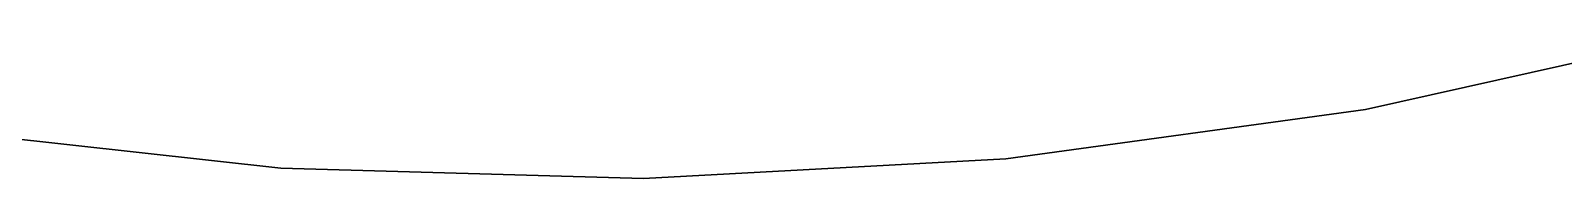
# Model space of a CAD drawing. Header units: millimetres. Extents: x -658 to 1307, y -81 to 472.
# Drawn here: x 1120.067 to 1122.16, y 37.388 to 37.59 of the extents above; entities that cross this region are included whole.
import ezdxf

# ---------------------------------------------------------------- set-up
doc = ezdxf.new("R2010")
doc.units = ezdxf.units.MM
doc.layers.get('0').update_dxf_attribs({"true_color": 0xffffff})

# ---------------------------------------------------------------- blocks, each defined once
blk = doc.blocks.new('Group67_1')
for p, q in [((1121.8899, 37.4823, 0.0004), (1122.3736, 37.5899, 0.0004)), ((1122.3736, 37.5899, 3), (1121.8899, 37.4823, 3)), ((1121.8899, 37.4823, 7.6996), (1122.3736, 37.5899, 7.6996)), ((1122.3736, 37.5899, 4.7), (1121.8899, 37.4823, 4.7)), ((1121.8899, 37.4823, 9.3996), (1122.3736, 37.5899, 9.3996)), ((1122.3736, 37.5899, 12.3992), (1121.8899, 37.4823, 12.3992)), ((1121.8899, 37.4823, 14.0992), (1122.3736, 37.5899, 14.0992)), ((1122.3736, 37.5899, 17.0988), (1121.8899, 37.4823, 17.0988)), ((1121.8899, 37.4823, 18.7988), (1122.3736, 37.5899, 18.7988)), ((1122.3736, 37.5899, 21.7984), (1121.8899, 37.4823, 21.7984)), ((1122.3736, 37.5899, 23.4984), (1121.8899, 37.4823, 23.4984)), ((1121.8899, 37.4823, 26.498), (1122.3736, 37.5899, 26.498)), ((1121.8899, 37.4823, 31.1975), (1122.3736, 37.5899, 31.1975)), ((1122.3736, 37.5899, 28.198), (1121.8899, 37.4823, 28.198)), ((1121.8899, 37.4823, 32.8975), (1122.3736, 37.5899, 32.8975)), ((1122.3736, 37.5899, 35.8971), (1121.8899, 37.4823, 35.8971)), ((1121.8899, 37.4823, 37.5971), (1122.3736, 37.5899, 37.5971)), ((1122.3736, 37.5899, 40.5967), (1121.8899, 37.4823, 40.5967)), ((1122.3736, 37.5899, 42.2967), (1121.8899, 37.4823, 42.2967)), ((1122.3736, 37.5899, 45.2963), (1121.8899, 37.4823, 45.2963)), ((1121.399, 37.4148, 0.0004), (1121.8899, 37.4823, 0.0004)), ((1121.8899, 37.4823, 3), (1121.399, 37.4148, 3)), ((1121.399, 37.4148, 7.6996), (1121.8899, 37.4823, 7.6996)), ((1121.8899, 37.4823, 4.7), (1121.399, 37.4148, 4.7)), ((1121.399, 37.4148, 9.3996), (1121.8899, 37.4823, 9.3996)), ((1121.8899, 37.4823, 12.3992), (1121.399, 37.4148, 12.3992)), ((1121.399, 37.4148, 14.0992), (1121.8899, 37.4823, 14.0992)), ((1121.8899, 37.4823, 17.0988), (1121.399, 37.4148, 17.0988)), ((1121.399, 37.4148, 18.7988), (1121.8899, 37.4823, 18.7988)), ((1121.8899, 37.4823, 21.7984), (1121.399, 37.4148, 21.7984)), ((1121.8899, 37.4823, 23.4984), (1121.399, 37.4148, 23.4984)), ((1121.399, 37.4148, 26.498), (1121.8899, 37.4823, 26.498)), ((1121.399, 37.4148, 31.1975), (1121.8899, 37.4823, 31.1975)), ((1121.8899, 37.4823, 28.198), (1121.399, 37.4148, 28.198)), ((1121.399, 37.4148, 32.8975), (1121.8899, 37.4823, 32.8975)), ((1121.8899, 37.4823, 35.8971), (1121.399, 37.4148, 35.8971)), ((1121.399, 37.4148, 37.5971), (1121.8899, 37.4823, 37.5971)), ((1121.8899, 37.4823, 40.5967), (1121.399, 37.4148, 40.5967)), ((1121.8899, 37.4823, 42.2967), (1121.399, 37.4148, 42.2967)), ((1121.8899, 37.4823, 45.2963), (1121.399, 37.4148, 45.2963)), ((1121.8899, 37.4823, 3), (1121.8899, 37.4823, 0.0004)), ((1121.8899, 37.4823, 7.6996), (1121.8899, 37.4823, 4.7)), ((1121.8899, 37.4823, 9.3996), (1121.8899, 37.4823, 12.3992)), ((1121.8899, 37.4823, 17.0988), (1121.8899, 37.4823, 14.0992)), ((1121.8899, 37.4823, 18.7988), (1121.8899, 37.4823, 21.7984)), ((1121.8899, 37.4823, 26.498), (1121.8899, 37.4823, 23.4984)), ((1121.8899, 37.4823, 31.1975), (1121.8899, 37.4823, 28.198)), ((1121.8899, 37.4823, 32.8975), (1121.8899, 37.4823, 35.8971)), ((1121.8899, 37.4823, 40.5967), (1121.8899, 37.4823, 37.5971)), ((1121.8899, 37.4823, 45.2963), (1121.8899, 37.4823, 42.2967)), ((1119.9164, 37.4565, 0.0004), (1120.4089, 37.4019, 0.0004)), ((1120.4089, 37.4019, 3), (1119.9164, 37.4565, 3)), ((1119.9164, 37.4565, 7.6996), (1120.4089, 37.4019, 7.6996)), ((1120.4089, 37.4019, 4.7), (1119.9164, 37.4565, 4.7)), ((1119.9164, 37.4565, 9.3996), (1120.4089, 37.4019, 9.3996)), ((1120.4089, 37.4019, 12.3992), (1119.9164, 37.4565, 12.3992)), ((1119.9164, 37.4565, 14.0992), (1120.4089, 37.4019, 14.0992)), ((1120.4089, 37.4019, 17.0988), (1119.9164, 37.4565, 17.0988)), ((1119.9164, 37.4565, 18.7988), (1120.4089, 37.4019, 18.7988)), ((1120.4089, 37.4019, 21.7984), (1119.9164, 37.4565, 21.7984)), ((1120.4089, 37.4019, 23.4984), (1119.9164, 37.4565, 23.4984)), ((1119.9164, 37.4565, 26.498), (1120.4089, 37.4019, 26.498)), ((1119.9164, 37.4565, 31.1975), (1120.4089, 37.4019, 31.1975)), ((1120.4089, 37.4019, 28.198), (1119.9164, 37.4565, 28.198)), ((1119.9164, 37.4565, 32.8975), (1120.4089, 37.4019, 32.8975)), ((1120.4089, 37.4019, 35.8971), (1119.9164, 37.4565, 35.8971)), ((1119.9164, 37.4565, 37.5971), (1120.4089, 37.4019, 37.5971)), ((1120.4089, 37.4019, 40.5967), (1119.9164, 37.4565, 40.5967)), ((1120.4089, 37.4019, 42.2967), (1119.9164, 37.4565, 42.2967)), ((1120.4089, 37.4019, 45.2963), (1119.9164, 37.4565, 45.2963)), ((1120.9042, 37.3879, 0.0004), (1121.399, 37.4148, 0.0004)), ((1121.399, 37.4148, 3), (1120.9042, 37.3879, 3)), ((1120.9042, 37.3879, 7.6996), (1121.399, 37.4148, 7.6996)), ((1121.399, 37.4148, 4.7), (1120.9042, 37.3879, 4.7)), ((1120.9042, 37.3879, 9.3996), (1121.399, 37.4148, 9.3996)), ((1121.399, 37.4148, 12.3992), (1120.9042, 37.3879, 12.3992)), ((1120.9042, 37.3879, 14.0992), (1121.399, 37.4148, 14.0992)), ((1121.399, 37.4148, 17.0988), (1120.9042, 37.3879, 17.0988)), ((1120.9042, 37.3879, 18.7988), (1121.399, 37.4148, 18.7988)), ((1121.399, 37.4148, 21.7984), (1120.9042, 37.3879, 21.7984)), ((1121.399, 37.4148, 23.4984), (1120.9042, 37.3879, 23.4984)), ((1120.9042, 37.3879, 26.498), (1121.399, 37.4148, 26.498)), ((1120.9042, 37.3879, 31.1975), (1121.399, 37.4148, 31.1975)), ((1121.399, 37.4148, 28.198), (1120.9042, 37.3879, 28.198)), ((1120.9042, 37.3879, 32.8975), (1121.399, 37.4148, 32.8975)), ((1121.399, 37.4148, 35.8971), (1120.9042, 37.3879, 35.8971)), ((1120.9042, 37.3879, 37.5971), (1121.399, 37.4148, 37.5971)), ((1121.399, 37.4148, 40.5967), (1120.9042, 37.3879, 40.5967)), ((1121.399, 37.4148, 42.2967), (1120.9042, 37.3879, 42.2967)), ((1121.399, 37.4148, 45.2963), (1120.9042, 37.3879, 45.2963)), ((1121.399, 37.4148, 3), (1121.399, 37.4148, 0.0004)), ((1121.399, 37.4148, 7.6996), (1121.399, 37.4148, 4.7)), ((1121.399, 37.4148, 12.3992), (1121.399, 37.4148, 9.3996)), ((1121.399, 37.4148, 14.0992), (1121.399, 37.4148, 17.0988)), ((1121.399, 37.4148, 21.7984), (1121.399, 37.4148, 18.7988)), ((1121.399, 37.4148, 26.498), (1121.399, 37.4148, 23.4984)), ((1121.399, 37.4148, 28.198), (1121.399, 37.4148, 31.1975)), ((1121.399, 37.4148, 35.8971), (1121.399, 37.4148, 32.8975)), ((1121.399, 37.4148, 37.5971), (1121.399, 37.4148, 40.5967)), ((1121.399, 37.4148, 42.2967), (1121.399, 37.4148, 45.2963)), ((1120.4089, 37.4019, 0.0004), (1120.9042, 37.3879, 0.0004)), ((1120.9042, 37.3879, 3), (1120.4089, 37.4019, 3)), ((1120.4089, 37.4019, 3), (1120.4089, 37.4019, 0.0004)), ((1120.4089, 37.4019, 7.6996), (1120.9042, 37.3879, 7.6996)), ((1120.9042, 37.3879, 4.7), (1120.4089, 37.4019, 4.7)), ((1120.4089, 37.4019, 4.7), (1120.4089, 37.4019, 7.6996)), ((1120.4089, 37.4019, 9.3996), (1120.4089, 37.4019, 12.3992)), ((1120.4089, 37.4019, 9.3996), (1120.9042, 37.3879, 9.3996)), ((1120.9042, 37.3879, 12.3992), (1120.4089, 37.4019, 12.3992)), ((1120.4089, 37.4019, 14.0992), (1120.9042, 37.3879, 14.0992)), ((1120.9042, 37.3879, 17.0988), (1120.4089, 37.4019, 17.0988)), ((1120.4089, 37.4019, 17.0988), (1120.4089, 37.4019, 14.0992)), ((1120.4089, 37.4019, 18.7988), (1120.9042, 37.3879, 18.7988)), ((1120.9042, 37.3879, 21.7984), (1120.4089, 37.4019, 21.7984)), ((1120.4089, 37.4019, 21.7984), (1120.4089, 37.4019, 18.7988)), ((1120.9042, 37.3879, 23.4984), (1120.4089, 37.4019, 23.4984)), ((1120.4089, 37.4019, 26.498), (1120.9042, 37.3879, 26.498)), ((1120.4089, 37.4019, 26.498), (1120.4089, 37.4019, 23.4984)), ((1120.4089, 37.4019, 31.1975), (1120.9042, 37.3879, 31.1975)), ((1120.9042, 37.3879, 28.198), (1120.4089, 37.4019, 28.198)), ((1120.4089, 37.4019, 31.1975), (1120.4089, 37.4019, 28.198)), ((1120.4089, 37.4019, 32.8975), (1120.9042, 37.3879, 32.8975)), ((1120.9042, 37.3879, 35.8971), (1120.4089, 37.4019, 35.8971)), ((1120.4089, 37.4019, 35.8971), (1120.4089, 37.4019, 32.8975)), ((1120.4089, 37.4019, 37.5971), (1120.9042, 37.3879, 37.5971)), ((1120.9042, 37.3879, 40.5967), (1120.4089, 37.4019, 40.5967)), ((1120.4089, 37.4019, 40.5967), (1120.4089, 37.4019, 37.5971)), ((1120.9042, 37.3879, 42.2967), (1120.4089, 37.4019, 42.2967)), ((1120.9042, 37.3879, 45.2963), (1120.4089, 37.4019, 45.2963)), ((1120.4089, 37.4019, 45.2963), (1120.4089, 37.4019, 42.2967)), ((1120.9042, 37.3879, 0.0004), (1120.9042, 37.3879, 3)), ((1120.9042, 37.3879, 7.6996), (1120.9042, 37.3879, 4.7)), ((1120.9042, 37.3879, 12.3992), (1120.9042, 37.3879, 9.3996)), ((1120.9042, 37.3879, 14.0992), (1120.9042, 37.3879, 17.0988)), ((1120.9042, 37.3879, 18.7988), (1120.9042, 37.3879, 21.7984)), ((1120.9042, 37.3879, 23.4984), (1120.9042, 37.3879, 26.498)), ((1120.9042, 37.3879, 31.1975), (1120.9042, 37.3879, 28.198)), ((1120.9042, 37.3879, 32.8975), (1120.9042, 37.3879, 35.8971)), ((1120.9042, 37.3879, 37.5971), (1120.9042, 37.3879, 40.5967)), ((1120.9042, 37.3879, 42.2967), (1120.9042, 37.3879, 45.2963))]:
    blk.add_line(p, q)

msp = doc.modelspace()

# ---------------------------------------------------------------- block references
msp.add_blockref('Group67_1', (0, 0))

doc.saveas('drawing.dxf')
